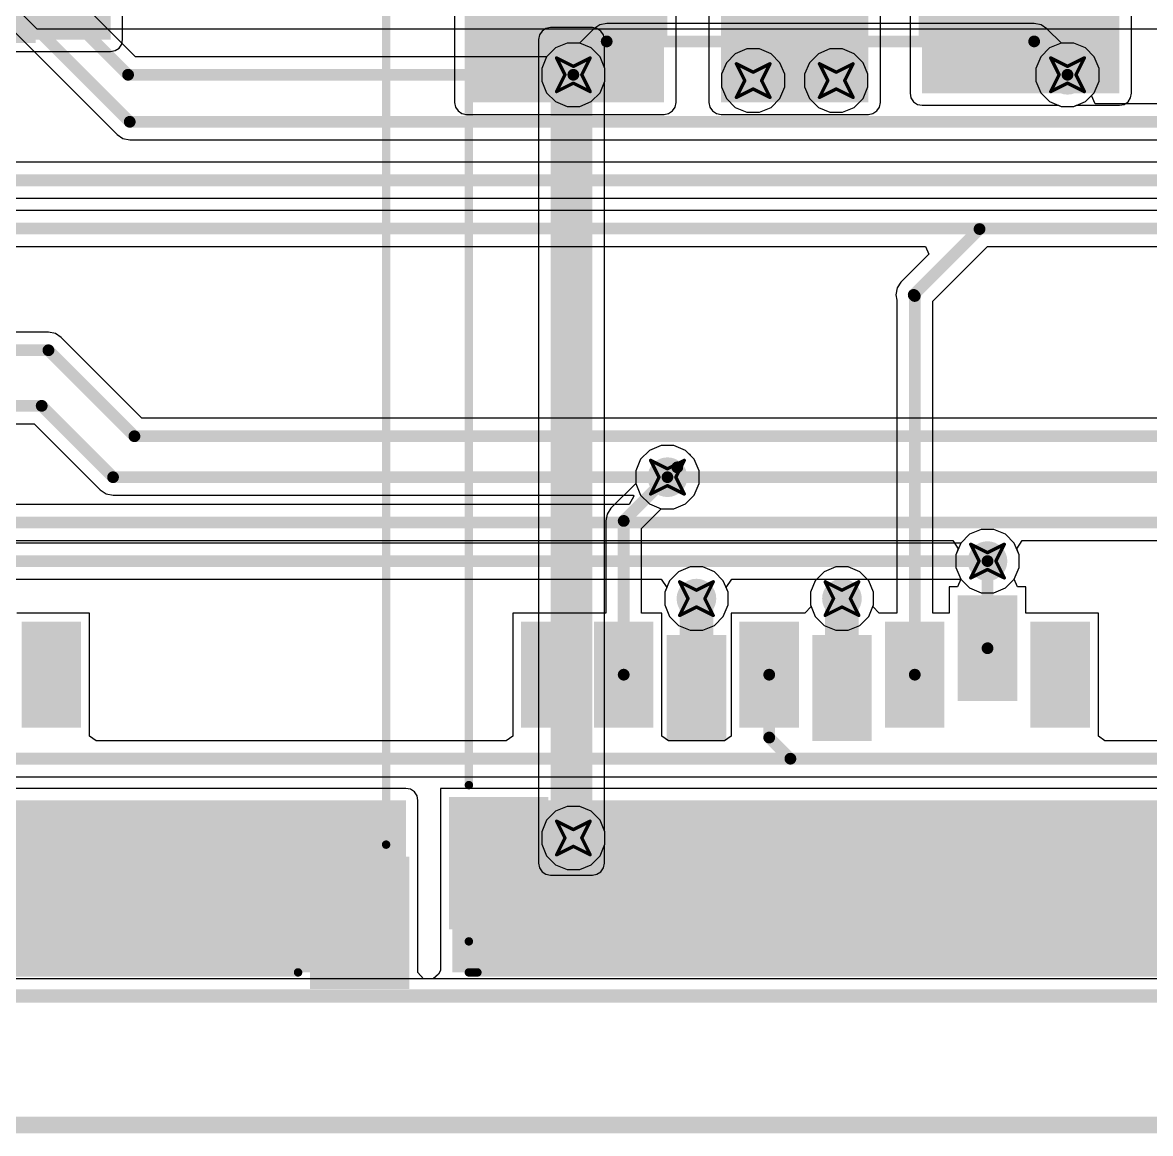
# Model space of a CAD drawing. Header units: inches. Extents: x -3 to 289, y -11 to 89.
# Drawn here: x 71.03 to 88.08, y -9.56 to 7.24 of the extents above; entities that cross this region are included whole.
import ezdxf

# ---------------------------------------------------------------- set-up
doc = ezdxf.new("R2010")
doc.units = ezdxf.units.IN
for name, color, linetype in [('Board Cutout', 216, 'Continuous'), ('Bottom Layer', 5, 'Continuous'), ('Dimension', 6, 'Continuous'), ('Drill Drawing', 1, 'Continuous'), ('Layer 1', 16, 'Continuous'), ('Layer 2', 76, 'Continuous'), ('Top Layer', 1, 'Continuous'), ('Top Overlay', 2, 'Continuous'), ('Top Paste', 8, 'Continuous'), ('Top Solder', 216, 'Continuous'), ('Via Holes', 16, 'Continuous')]:
    doc.layers.add(name, color=color, linetype=linetype)

# ---------------------------------------------------------------- blocks, each defined once
blk = doc.blocks.new('693071010811_82')
at = {"layer": 'Top Layer'}
for points in [[(-5.875, 7.725), (-4.075, 7.725), (-4.075, 6.325), (-5.875, 6.325)], [(-0.175, 7.725), (1.625, 7.725), (1.625, 6.325), (-0.175, 6.325)], [(0.415, -2.125), (1.215, -2.125), (1.215, -3.625), (0.415, -3.625)], [(-6.185, -2.525), (-5.385, -2.525), (-5.385, -4.025), (-6.185, -4.025)], [(-5.085, -2.525), (-4.285, -2.525), (-4.285, -4.025), (-5.085, -4.025)], [(-2.885, -2.525), (-2.085, -2.525), (-2.085, -4.025), (-2.885, -4.025)], [(-0.685, -2.525), (0.115, -2.525), (0.115, -4.025), (-0.685, -4.025)], [(1.515, -2.525), (2.315, -2.525), (2.315, -4.025), (1.515, -4.025)], [(-3.985, -2.725), (-3.185, -2.725), (-3.185, -4.225), (-3.985, -4.225)], [(-1.785, -2.725), (-0.985, -2.725), (-0.985, -4.225), (-1.785, -4.225)], [(-7.275, -5.175), (-5.875, -5.175), (-5.875, -7.075), (-7.275, -7.075)], [(5.875, -6.075), (7.275, -6.075), (7.275, -7.975), (5.875, -7.975)]]:
    blk.add_hatch(color=1, dxfattribs=at).paths.add_polyline_path(points)
at = {"layer": 'Top Paste'}
for points in [[(-5.875, 7.725), (-4.075, 7.725), (-4.075, 6.325), (-5.875, 6.325)], [(-0.175, 7.725), (1.625, 7.725), (1.625, 6.325), (-0.175, 6.325)], [(0.415, -2.125), (1.215, -2.125), (1.215, -3.625), (0.415, -3.625)], [(-6.185, -2.525), (-5.385, -2.525), (-5.385, -4.025), (-6.185, -4.025)], [(-5.085, -2.525), (-4.285, -2.525), (-4.285, -4.025), (-5.085, -4.025)], [(-2.885, -2.525), (-2.085, -2.525), (-2.085, -4.025), (-2.885, -4.025)], [(-0.685, -2.525), (0.115, -2.525), (0.115, -4.025), (-0.685, -4.025)], [(1.515, -2.525), (2.315, -2.525), (2.315, -4.025), (1.515, -4.025)], [(-3.985, -2.725), (-3.185, -2.725), (-3.185, -4.225), (-3.985, -4.225)], [(-1.785, -2.725), (-0.985, -2.725), (-0.985, -4.225), (-1.785, -4.225)], [(-7.275, -5.175), (-5.875, -5.175), (-5.875, -7.075), (-7.275, -7.075)], [(5.875, -6.075), (7.275, -6.075), (7.275, -7.975), (5.875, -7.975)]]:
    blk.add_hatch(color=8, dxfattribs=at).paths.add_polyline_path(points)
at = {"layer": 'Top Solder'}
for points in [[(-5.925, 7.775), (-4.025, 7.775), (-4.025, 6.275), (-5.925, 6.275)], [(-0.225, 7.775), (1.675, 7.775), (1.675, 6.275), (-0.225, 6.275)], [(0.365, -2.075), (1.265, -2.075), (1.265, -3.675), (0.365, -3.675)], [(-6.235, -2.475), (-5.335, -2.475), (-5.335, -4.075), (-6.235, -4.075)], [(-5.135, -2.475), (-4.235, -2.475), (-4.235, -4.075), (-5.135, -4.075)], [(-2.935, -2.475), (-2.035, -2.475), (-2.035, -4.075), (-2.935, -4.075)], [(-0.735, -2.475), (0.165, -2.475), (0.165, -4.075), (-0.735, -4.075)], [(1.465, -2.475), (2.365, -2.475), (2.365, -4.075), (1.465, -4.075)], [(-4.035, -2.675), (-3.135, -2.675), (-3.135, -4.275), (-4.035, -4.275)], [(-1.835, -2.675), (-0.935, -2.675), (-0.935, -4.275), (-1.835, -4.275)], [(-7.325, -5.125), (-5.825, -5.125), (-5.825, -7.125), (-7.325, -7.125)], [(5.825, -6.025), (7.325, -6.025), (7.325, -8.025), (5.825, -8.025)]]:
    blk.add_hatch(color=216, dxfattribs=at).paths.add_polyline_path(points)
at = {"layer": 'Top Overlay', "const_width": 0.127}
for points in [[(-7.025, 7.425), (-6.106, 7.425)], [(-7.025, 7.175), (-7.025, 7.425)], [(-3.844, 7.425), (-0.406, 7.425)], [(1.855, 7.426), (5.274, 7.426)], [(5.274, 7.426), (6.975, 7.426)], [(6.975, -5.844), (6.975, 7.426)], [(-7.025, -4.944), (-7.025, 7.175)], [(-7.025, -7.775), (-7.025, -7.306)], [(-7.025, -7.775), (-6.896, -7.775)], [(-6.896, -7.775), (5.644, -7.775)]]:
    blk.add_lwpolyline(points, dxfattribs=at)
at = {"layer": 'Top Overlay', "const_width": 0.0635}
for points in [[(-7.057, 7.425, 1), (-6.993, 7.425, 1)], [(-7.057, 7.425, 1), (-6.993, 7.425, 1)], [(-6.138, 7.425, 1), (-6.074, 7.425, 1)], [(-3.876, 7.425, 1), (-3.812, 7.425, 1)], [(-0.438, 7.425, 1), (-0.374, 7.425, 1)], [(1.824, 7.426, 1), (1.887, 7.426, 1)], [(5.242, 7.426, 1), (5.306, 7.426, 1)], [(5.242, 7.426, 1), (5.306, 7.426, 1)], [(6.943, 7.426, 1), (7.007, 7.426, 1)], [(6.943, 7.426, 1), (7.007, 7.426, 1)], [(-7.057, 7.175, 1), (-6.993, 7.175, 1)], [(-7.057, 7.175, 1), (-6.993, 7.175, 1)], [(-7.057, -4.944, 1), (-6.993, -4.944, 1)], [(6.943, -5.844, 1), (7.007, -5.844, 1)], [(-7.057, -7.306, 1), (-6.993, -7.306, 1)], [(-7.057, -7.775, 1), (-6.993, -7.775, 1)], [(-7.057, -7.775, 1), (-6.993, -7.775, 1)], [(-6.928, -7.775, 1), (-6.864, -7.775, 1)], [(-6.928, -7.775, 1), (-6.864, -7.775, 1)], [(5.612, -7.775, 1), (5.676, -7.775, 1)]]:
    blk.add_lwpolyline(points, format="xyb", close=True, dxfattribs=at)
blk = doc.blocks.new('693071010811_83')
at = {"layer": 'Top Layer'}
for points in [[(-5.875, 7.725), (-4.075, 7.725), (-4.075, 6.325), (-5.875, 6.325)], [(-0.175, 7.725), (1.625, 7.725), (1.625, 6.325), (-0.175, 6.325)], [(0.415, -2.125), (1.215, -2.125), (1.215, -3.625), (0.415, -3.625)], [(-6.185, -2.525), (-5.385, -2.525), (-5.385, -4.025), (-6.185, -4.025)], [(-5.085, -2.525), (-4.285, -2.525), (-4.285, -4.025), (-5.085, -4.025)], [(-2.885, -2.525), (-2.085, -2.525), (-2.085, -4.025), (-2.885, -4.025)], [(-0.685, -2.525), (0.115, -2.525), (0.115, -4.025), (-0.685, -4.025)], [(1.515, -2.525), (2.315, -2.525), (2.315, -4.025), (1.515, -4.025)], [(-3.985, -2.725), (-3.185, -2.725), (-3.185, -4.225), (-3.985, -4.225)], [(-1.785, -2.725), (-0.985, -2.725), (-0.985, -4.225), (-1.785, -4.225)], [(-7.275, -5.175), (-5.875, -5.175), (-5.875, -7.075), (-7.275, -7.075)], [(5.875, -6.075), (7.275, -6.075), (7.275, -7.975), (5.875, -7.975)]]:
    blk.add_hatch(color=1, dxfattribs=at).paths.add_polyline_path(points)
at = {"layer": 'Top Paste'}
for points in [[(-5.875, 7.725), (-4.075, 7.725), (-4.075, 6.325), (-5.875, 6.325)], [(-0.175, 7.725), (1.625, 7.725), (1.625, 6.325), (-0.175, 6.325)], [(0.415, -2.125), (1.215, -2.125), (1.215, -3.625), (0.415, -3.625)], [(-6.185, -2.525), (-5.385, -2.525), (-5.385, -4.025), (-6.185, -4.025)], [(-5.085, -2.525), (-4.285, -2.525), (-4.285, -4.025), (-5.085, -4.025)], [(-2.885, -2.525), (-2.085, -2.525), (-2.085, -4.025), (-2.885, -4.025)], [(-0.685, -2.525), (0.115, -2.525), (0.115, -4.025), (-0.685, -4.025)], [(1.515, -2.525), (2.315, -2.525), (2.315, -4.025), (1.515, -4.025)], [(-3.985, -2.725), (-3.185, -2.725), (-3.185, -4.225), (-3.985, -4.225)], [(-1.785, -2.725), (-0.985, -2.725), (-0.985, -4.225), (-1.785, -4.225)], [(-7.275, -5.175), (-5.875, -5.175), (-5.875, -7.075), (-7.275, -7.075)], [(5.875, -6.075), (7.275, -6.075), (7.275, -7.975), (5.875, -7.975)]]:
    blk.add_hatch(color=8, dxfattribs=at).paths.add_polyline_path(points)
at = {"layer": 'Top Solder'}
for points in [[(-5.925, 7.775), (-4.025, 7.775), (-4.025, 6.275), (-5.925, 6.275)], [(-0.225, 7.775), (1.675, 7.775), (1.675, 6.275), (-0.225, 6.275)], [(0.365, -2.075), (1.265, -2.075), (1.265, -3.675), (0.365, -3.675)], [(-6.235, -2.475), (-5.335, -2.475), (-5.335, -4.075), (-6.235, -4.075)], [(-5.135, -2.475), (-4.235, -2.475), (-4.235, -4.075), (-5.135, -4.075)], [(-2.935, -2.475), (-2.035, -2.475), (-2.035, -4.075), (-2.935, -4.075)], [(-0.735, -2.475), (0.165, -2.475), (0.165, -4.075), (-0.735, -4.075)], [(1.465, -2.475), (2.365, -2.475), (2.365, -4.075), (1.465, -4.075)], [(-4.035, -2.675), (-3.135, -2.675), (-3.135, -4.275), (-4.035, -4.275)], [(-1.835, -2.675), (-0.935, -2.675), (-0.935, -4.275), (-1.835, -4.275)], [(-7.325, -5.125), (-5.825, -5.125), (-5.825, -7.125), (-7.325, -7.125)], [(5.825, -6.025), (7.325, -6.025), (7.325, -8.025), (5.825, -8.025)]]:
    blk.add_hatch(color=216, dxfattribs=at).paths.add_polyline_path(points)
at = {"layer": 'Top Overlay', "const_width": 0.127}
for points in [[(-7.025, 7.175), (-7.025, 7.425)], [(-7.025, 7.425), (-6.106, 7.425)], [(-3.844, 7.425), (-0.406, 7.425)], [(1.855, 7.426), (5.274, 7.426)], [(5.274, 7.426), (6.975, 7.426)], [(6.975, -5.844), (6.975, 7.426)], [(-7.025, -4.944), (-7.025, 7.175)], [(-7.025, -7.775), (-7.025, -7.306)], [(-7.025, -7.775), (-6.896, -7.775)], [(-6.896, -7.775), (5.644, -7.775)]]:
    blk.add_lwpolyline(points, dxfattribs=at)
at = {"layer": 'Top Overlay', "const_width": 0.0635}
for points in [[(-7.057, 7.425, 1), (-6.993, 7.425, 1)], [(-7.057, 7.425, 1), (-6.993, 7.425, 1)], [(-6.138, 7.425, 1), (-6.074, 7.425, 1)], [(-3.876, 7.425, 1), (-3.812, 7.425, 1)], [(-0.438, 7.425, 1), (-0.374, 7.425, 1)], [(1.824, 7.426, 1), (1.887, 7.426, 1)], [(5.242, 7.426, 1), (5.306, 7.426, 1)], [(5.242, 7.426, 1), (5.306, 7.426, 1)], [(6.943, 7.426, 1), (7.007, 7.426, 1)], [(6.943, 7.426, 1), (7.007, 7.426, 1)], [(-7.057, 7.175, 1), (-6.993, 7.175, 1)], [(-7.057, 7.175, 1), (-6.993, 7.175, 1)], [(-7.057, -4.944, 1), (-6.993, -4.944, 1)], [(6.943, -5.844, 1), (7.007, -5.844, 1)], [(-7.057, -7.306, 1), (-6.993, -7.306, 1)], [(-7.057, -7.775, 1), (-6.993, -7.775, 1)], [(-7.057, -7.775, 1), (-6.993, -7.775, 1)], [(-6.928, -7.775, 1), (-6.864, -7.775, 1)], [(-6.928, -7.775, 1), (-6.864, -7.775, 1)], [(5.612, -7.775, 1), (5.676, -7.775, 1)]]:
    blk.add_lwpolyline(points, format="xyb", close=True, dxfattribs=at)

msp = doc.modelspace()

# ---------------------------------------------------------------- hatches: boundary and pattern name
at = {"layer": 'Bottom Layer'}
h = msp.add_hatch(color=5, dxfattribs=at)
edge = h.paths.add_edge_path()
edge.add_arc((79.361, 6.446), 0.3, 0, 360)
h = msp.add_hatch(color=5, dxfattribs=at)
edge = h.paths.add_edge_path()
edge.add_arc((82.079, 6.358), 0.3, 0, 360)
h = msp.add_hatch(color=5, dxfattribs=at)
edge = h.paths.add_edge_path()
edge.add_arc((83.335, 6.358), 0.3, 0, 360)
h = msp.add_hatch(color=5, dxfattribs=at)
edge = h.paths.add_edge_path()
edge.add_arc((86.831, 6.446), 0.3, 0, 360)
h = msp.add_hatch(color=5, dxfattribs=at)
edge = h.paths.add_edge_path()
edge.add_arc((80.783, 0.363), 0.3, 0, 360)
h = msp.add_hatch(color=5, dxfattribs=at)
edge = h.paths.add_edge_path()
edge.add_arc((85.621, -0.905), 0.3, 0, 360)
h = msp.add_hatch(color=5, dxfattribs=at)
edge = h.paths.add_edge_path()
edge.add_arc((81.221, -1.472), 0.3, 0, 360)
h = msp.add_hatch(color=5, dxfattribs=at)
edge = h.paths.add_edge_path()
edge.add_arc((83.421, -1.472), 0.3, 0, 360)
h = msp.add_hatch(color=5, dxfattribs=at)
edge = h.paths.add_edge_path()
edge.add_arc((79.361, -5.09), 0.3, 0, 360)
at = {"layer": 'Layer 1'}
h = msp.add_hatch(color=16, dxfattribs=at)
edge = h.paths.add_edge_path()
edge.add_arc((79.361, 6.446), 0.3, 0, 360)
h = msp.add_hatch(color=16, dxfattribs=at)
edge = h.paths.add_edge_path()
edge.add_arc((82.079, 6.358), 0.3, 0, 360)
h = msp.add_hatch(color=16, dxfattribs=at)
edge = h.paths.add_edge_path()
edge.add_arc((83.335, 6.358), 0.3, 0, 360)
h = msp.add_hatch(color=16, dxfattribs=at)
edge = h.paths.add_edge_path()
edge.add_arc((86.831, 6.446), 0.3, 0, 360)
h = msp.add_hatch(color=16, dxfattribs=at)
edge = h.paths.add_edge_path()
edge.add_arc((80.783, 0.363), 0.3, 0, 360)
h = msp.add_hatch(color=16, dxfattribs=at)
edge = h.paths.add_edge_path()
edge.add_arc((85.621, -0.905), 0.3, 0, 360)
h = msp.add_hatch(color=16, dxfattribs=at)
edge = h.paths.add_edge_path()
edge.add_arc((81.221, -1.472), 0.3, 0, 360)
h = msp.add_hatch(color=16, dxfattribs=at)
edge = h.paths.add_edge_path()
edge.add_arc((83.421, -1.472), 0.3, 0, 360)
h = msp.add_hatch(color=16, dxfattribs=at)
edge = h.paths.add_edge_path()
edge.add_arc((79.361, -5.09), 0.3, 0, 360)
at = {"layer": 'Layer 2'}
msp.add_hatch(color=76, dxfattribs=at).paths.add_polyline_path([(79.016, -5.472), (79.648, -5.472), (79.648, 6.978), (79.016, 6.978)])
h = msp.add_hatch(color=76, dxfattribs=at)
edge = h.paths.add_edge_path()
edge.add_arc((79.361, 6.446), 0.3, 0, 360)
h = msp.add_hatch(color=76, dxfattribs=at)
edge = h.paths.add_edge_path()
edge.add_arc((82.079, 6.358), 0.3, 0, 360)
h = msp.add_hatch(color=76, dxfattribs=at)
edge = h.paths.add_edge_path()
edge.add_arc((83.335, 6.358), 0.3, 0, 360)
h = msp.add_hatch(color=76, dxfattribs=at)
edge = h.paths.add_edge_path()
edge.add_arc((86.831, 6.446), 0.3, 0, 360)
h = msp.add_hatch(color=76, dxfattribs=at)
edge = h.paths.add_edge_path()
edge.add_arc((80.783, 0.363), 0.3, 0, 360)
h = msp.add_hatch(color=76, dxfattribs=at)
edge = h.paths.add_edge_path()
edge.add_arc((85.621, -0.905), 0.3, 0, 360)
h = msp.add_hatch(color=76, dxfattribs=at)
edge = h.paths.add_edge_path()
edge.add_arc((81.221, -1.472), 0.3, 0, 360)
h = msp.add_hatch(color=76, dxfattribs=at)
edge = h.paths.add_edge_path()
edge.add_arc((83.421, -1.472), 0.3, 0, 360)
h = msp.add_hatch(color=76, dxfattribs=at)
edge = h.paths.add_edge_path()
edge.add_arc((79.361, -5.09), 0.3, 0, 360)
at = {"layer": 'Top Layer'}
for points in [[(81.593, 6.028), (83.821, 6.028), (83.821, 9.24), (81.593, 9.24)], [(84.631, 6.978), (86.431, 6.978), (86.431, 9.202), (84.631, 9.202)], [(72.365, 8.378), (69.38, 8.378), (69.38, 6.978), (72.365, 6.978)], [(77.746, 6.028), (80.731, 6.028), (80.731, 8.378), (77.746, 8.378)], [(87.616, 8.378), (84.631, 8.378), (84.631, 6.166), (87.616, 6.166)], [(62.28, -7.122), (76.83, -7.122), (76.83, -4.522), (62.28, -4.522)], [(77.531, -7.122), (92.081, -7.122), (92.081, -4.522), (77.531, -4.522)]]:
    msp.add_hatch(color=1, dxfattribs=at).paths.add_polyline_path(points)
h = msp.add_hatch(color=1, dxfattribs=at)
edge = h.paths.add_edge_path()
edge.add_arc((79.361, 6.446), 0.3, 0, 360)
h = msp.add_hatch(color=1, dxfattribs=at)
edge = h.paths.add_edge_path()
edge.add_arc((82.079, 6.358), 0.3, 0, 360)
h = msp.add_hatch(color=1, dxfattribs=at)
edge = h.paths.add_edge_path()
edge.add_arc((83.335, 6.358), 0.3, 0, 360)
h = msp.add_hatch(color=1, dxfattribs=at)
edge = h.paths.add_edge_path()
edge.add_arc((86.831, 6.446), 0.3, 0, 360)
h = msp.add_hatch(color=1, dxfattribs=at)
edge = h.paths.add_edge_path()
edge.add_arc((80.783, 0.363), 0.3, 0, 360)
h = msp.add_hatch(color=1, dxfattribs=at)
edge = h.paths.add_edge_path()
edge.add_arc((85.621, -0.905), 0.3, 0, 360)
h = msp.add_hatch(color=1, dxfattribs=at)
edge = h.paths.add_edge_path()
edge.add_arc((81.221, -1.472), 0.3, 0, 360)
h = msp.add_hatch(color=1, dxfattribs=at)
edge = h.paths.add_edge_path()
edge.add_arc((83.421, -1.472), 0.3, 0, 360)
h = msp.add_hatch(color=1, dxfattribs=at)
edge = h.paths.add_edge_path()
edge.add_arc((79.361, -5.09), 0.3, 0, 360)
at = {"layer": 'Via Holes'}
h = msp.add_hatch(color=7, dxfattribs=at)
edge = h.paths.add_edge_path()
edge.add_arc((79.361, 6.446), 0.15, 0, 360)
h = msp.add_hatch(color=7, dxfattribs=at)
edge = h.paths.add_edge_path()
edge.add_arc((82.079, 6.358), 0.15, 0, 360)
h = msp.add_hatch(color=7, dxfattribs=at)
edge = h.paths.add_edge_path()
edge.add_arc((83.335, 6.358), 0.15, 0, 360)
h = msp.add_hatch(color=7, dxfattribs=at)
edge = h.paths.add_edge_path()
edge.add_arc((86.831, 6.446), 0.15, 0, 360)
h = msp.add_hatch(color=7, dxfattribs=at)
edge = h.paths.add_edge_path()
edge.add_arc((80.783, 0.363), 0.15, 0, 360)
h = msp.add_hatch(color=7, dxfattribs=at)
edge = h.paths.add_edge_path()
edge.add_arc((85.621, -0.905), 0.15, 0, 360)
h = msp.add_hatch(color=7, dxfattribs=at)
edge = h.paths.add_edge_path()
edge.add_arc((81.221, -1.472), 0.15, 0, 360)
h = msp.add_hatch(color=7, dxfattribs=at)
edge = h.paths.add_edge_path()
edge.add_arc((83.421, -1.472), 0.15, 0, 360)
h = msp.add_hatch(color=7, dxfattribs=at)
edge = h.paths.add_edge_path()
edge.add_arc((79.361, -5.09), 0.15, 0, 360)

# ---------------------------------------------------------------- linework, layer by layer
at = {"layer": 'Board Cutout', "const_width": 0.2}
msp.add_lwpolyline([(62.09, -7.48), (122.978, -7.48)], dxfattribs=at)
at = {"layer": 'Bottom Layer'}
for p, q in [((68.36, 10.029), (71.25, 7.14)), ((71.25, 7.14), (96.719, 7.14)), ((79.09, 6.851), (78.956, 6.717)), ((79.266, 6.924), (79.09, 6.851)), ((79.456, 6.924), (79.266, 6.924)), ((79.631, 6.851), (79.456, 6.924)), ((79.766, 6.717), (79.631, 6.851)), ((86.56, 6.851), (86.426, 6.717)), ((86.736, 6.924), (86.56, 6.851)), ((86.926, 6.924), (86.736, 6.924)), ((87.102, 6.851), (86.926, 6.924)), ((87.236, 6.717), (87.102, 6.851)), ((78.956, 6.717), (78.883, 6.541)), ((79.838, 6.541), (79.766, 6.717)), ((86.426, 6.717), (86.353, 6.541)), ((87.309, 6.541), (87.236, 6.717)), ((78.883, 6.541), (78.883, 6.351)), ((79.838, 6.351), (79.838, 6.541)), ((86.353, 6.541), (86.353, 6.351)), ((87.309, 6.351), (87.309, 6.541)), ((78.883, 6.351), (78.956, 6.175)), ((79.766, 6.175), (79.838, 6.351)), ((86.353, 6.351), (86.426, 6.175)), ((87.236, 6.175), (87.309, 6.351)), ((78.956, 6.175), (79.09, 6.041)), ((79.631, 6.041), (79.766, 6.175)), ((86.426, 6.175), (86.56, 6.041)), ((87.102, 6.041), (87.236, 6.175)), ((79.09, 6.041), (79.266, 5.968)), ((79.266, 5.968), (79.456, 5.968)), ((79.456, 5.968), (79.631, 6.041)), ((86.56, 6.041), (86.736, 5.968)), ((86.736, 5.968), (86.926, 5.968)), ((86.926, 5.968), (87.102, 6.041)), ((80.512, 0.768), (80.378, 0.634)), ((80.688, 0.841), (80.512, 0.768)), ((80.878, 0.841), (80.688, 0.841)), ((81.054, 0.768), (80.878, 0.841)), ((81.188, 0.634), (81.054, 0.768)), ((80.378, 0.634), (80.305, 0.458)), ((81.261, 0.458), (81.188, 0.634)), ((80.305, 0.458), (80.305, 0.268)), ((81.261, 0.268), (81.261, 0.458)), ((80.305, 0.268), (80.378, 0.093)), ((81.188, 0.093), (81.261, 0.268)), ((80.378, 0.093), (80.512, -0.042)), ((81.054, -0.042), (81.188, 0.093)), ((80.512, -0.042), (80.688, -0.114)), ((80.688, -0.114), (80.878, -0.114)), ((80.878, -0.114), (81.054, -0.042)), ((85.351, -0.5), (85.218, -0.633)), ((85.526, -0.427), (85.351, -0.5)), ((85.716, -0.427), (85.526, -0.427)), ((85.892, -0.5), (85.716, -0.427)), ((86.026, -0.635), (85.892, -0.5)), ((85.218, -0.633), (69.096, -0.633)), ((86.099, -0.81), (86.026, -0.635)), ((86.099, -1), (86.099, -0.81)), ((86.026, -1.176), (86.099, -1)), ((66.503, -1.177), (80.689, -1.177)), ((80.689, -1.177), (80.774, -1.304)), ((81.669, -1.304), (81.754, -1.177)), ((81.754, -1.177), (85.218, -1.177)), ((85.218, -1.177), (85.351, -1.31)), ((85.892, -1.31), (86.026, -1.176)), ((80.774, -1.304), (80.744, -1.377)), ((81.699, -1.377), (81.669, -1.304)), ((85.351, -1.31), (85.526, -1.383)), ((85.716, -1.383), (85.892, -1.31)), ((80.744, -1.377), (80.744, -1.567)), ((81.699, -1.567), (81.699, -1.377)), ((85.526, -1.383), (85.716, -1.383)), ((80.744, -1.567), (80.816, -1.743)), ((81.626, -1.743), (81.699, -1.567)), ((80.816, -1.743), (80.951, -1.877)), ((81.492, -1.877), (81.626, -1.743)), ((80.951, -1.877), (81.126, -1.95)), ((81.126, -1.95), (81.316, -1.95)), ((81.316, -1.95), (81.492, -1.877)), ((79.09, -4.685), (78.956, -4.819)), ((79.266, -4.612), (79.09, -4.685)), ((79.456, -4.612), (79.266, -4.612)), ((79.631, -4.685), (79.456, -4.612)), ((79.766, -4.819), (79.631, -4.685)), ((78.956, -4.819), (78.883, -4.995)), ((79.838, -4.995), (79.766, -4.819)), ((78.883, -4.995), (78.883, -5.185)), ((79.838, -5.185), (79.838, -4.995)), ((78.883, -5.185), (78.956, -5.361)), ((79.766, -5.361), (79.838, -5.185)), ((78.956, -5.361), (79.09, -5.495)), ((79.631, -5.495), (79.766, -5.361)), ((79.09, -5.495), (79.266, -5.568)), ((79.266, -5.568), (79.456, -5.568)), ((79.456, -5.568), (79.631, -5.495)), ((106.931, -7.221), (62.09, -7.221))]:
    msp.add_line(p, q, dxfattribs=at)
at = {"layer": 'Bottom Layer', "const_width": 0.178}
msp.add_lwpolyline([(65.923, -0.905), (85.621, -0.905)], dxfattribs=at)
at = {"layer": 'Bottom Layer', "const_width": 0.0889}
msp.add_lwpolyline([(85.577, -0.905, 1), (85.666, -0.905, 1)], format="xyb", close=True, dxfattribs=at)
at = {"layer": 'Dimension', "const_width": 0.254}
msp.add_lwpolyline([(67.831, -9.429), (124.998, -9.429)], dxfattribs=at)
at = {"layer": 'Drill Drawing', "const_width": 0.0508}
for points in [[(79.107, 6.7), (79.361, 6.573)], [(79.107, 6.7), (79.234, 6.446)], [(79.361, 6.573), (79.615, 6.7)], [(79.488, 6.446), (79.615, 6.7)], [(86.577, 6.7), (86.831, 6.573)], [(86.577, 6.7), (86.704, 6.446)], [(86.831, 6.573), (87.085, 6.7)], [(86.958, 6.446), (87.085, 6.7)], [(81.825, 6.612), (82.079, 6.485)], [(81.825, 6.612), (81.952, 6.358)], [(82.079, 6.485), (82.333, 6.612)], [(82.206, 6.358), (82.333, 6.612)], [(83.081, 6.612), (83.335, 6.485)], [(83.081, 6.612), (83.208, 6.358)], [(83.335, 6.485), (83.589, 6.612)], [(83.462, 6.358), (83.589, 6.612)], [(79.107, 6.192), (79.234, 6.446)], [(79.107, 6.192), (79.361, 6.319)], [(79.361, 6.319), (79.615, 6.192)], [(79.488, 6.446), (79.615, 6.192)], [(81.825, 6.104), (81.952, 6.358)], [(82.206, 6.358), (82.333, 6.104)], [(83.081, 6.104), (83.208, 6.358)], [(83.462, 6.358), (83.589, 6.104)], [(86.577, 6.192), (86.704, 6.446)], [(86.577, 6.192), (86.831, 6.319)], [(86.831, 6.319), (87.085, 6.192)], [(86.958, 6.446), (87.085, 6.192)], [(81.825, 6.104), (82.079, 6.231)], [(82.079, 6.231), (82.333, 6.104)], [(83.081, 6.104), (83.335, 6.231)], [(83.335, 6.231), (83.589, 6.104)], [(80.529, 0.617), (80.783, 0.49)], [(80.529, 0.617), (80.656, 0.363)], [(80.783, 0.49), (81.037, 0.617)], [(80.91, 0.363), (81.037, 0.617)], [(80.529, 0.109), (80.656, 0.363)], [(80.91, 0.363), (81.037, 0.109)], [(80.529, 0.109), (80.783, 0.236)], [(80.783, 0.236), (81.037, 0.109)], [(85.367, -0.651), (85.621, -0.778)], [(85.367, -0.651), (85.494, -0.905)], [(85.621, -0.778), (85.875, -0.651)], [(85.748, -0.905), (85.875, -0.651)], [(85.367, -1.159), (85.494, -0.905)], [(85.367, -1.159), (85.621, -1.032)], [(85.621, -1.032), (85.875, -1.159)], [(85.748, -0.905), (85.875, -1.159)], [(80.967, -1.218), (81.221, -1.345)], [(80.967, -1.218), (81.094, -1.472)], [(81.221, -1.345), (81.475, -1.218)], [(81.348, -1.472), (81.475, -1.218)], [(83.167, -1.218), (83.421, -1.345)], [(83.167, -1.218), (83.294, -1.472)], [(83.421, -1.345), (83.675, -1.218)], [(83.548, -1.472), (83.675, -1.218)], [(80.967, -1.726), (81.094, -1.472)], [(81.348, -1.472), (81.475, -1.726)], [(83.167, -1.726), (83.294, -1.472)], [(83.548, -1.472), (83.675, -1.726)], [(80.967, -1.726), (81.221, -1.599)], [(81.221, -1.599), (81.475, -1.726)], [(83.167, -1.726), (83.421, -1.599)], [(83.421, -1.599), (83.675, -1.726)], [(79.107, -4.836), (79.361, -4.963)], [(79.107, -4.836), (79.234, -5.09)], [(79.361, -4.963), (79.615, -4.836)], [(79.488, -5.09), (79.615, -4.836)], [(79.107, -5.344), (79.234, -5.09)], [(79.488, -5.09), (79.615, -5.344)], [(79.107, -5.344), (79.361, -5.217)], [(79.361, -5.217), (79.615, -5.344)]]:
    msp.add_lwpolyline(points, dxfattribs=at)
at = {"layer": 'Drill Drawing', "const_width": 0.0254}
for points in [[(79.094, 6.7, 1), (79.119, 6.7, 1)], [(79.094, 6.7, 1), (79.119, 6.7, 1)], [(79.602, 6.7, 1), (79.627, 6.7, 1)], [(79.602, 6.7, 1), (79.627, 6.7, 1)], [(86.564, 6.7, 1), (86.59, 6.7, 1)], [(86.564, 6.7, 1), (86.59, 6.7, 1)], [(87.072, 6.7, 1), (87.098, 6.7, 1)], [(87.072, 6.7, 1), (87.098, 6.7, 1)], [(79.348, 6.573, 1), (79.373, 6.573, 1)], [(79.348, 6.573, 1), (79.373, 6.573, 1)], [(81.812, 6.612, 1), (81.837, 6.612, 1)], [(81.812, 6.612, 1), (81.837, 6.612, 1)], [(82.066, 6.485, 1), (82.091, 6.485, 1)], [(82.066, 6.485, 1), (82.091, 6.485, 1)], [(82.32, 6.612, 1), (82.345, 6.612, 1)], [(82.32, 6.612, 1), (82.345, 6.612, 1)], [(83.068, 6.612, 1), (83.093, 6.612, 1)], [(83.068, 6.612, 1), (83.093, 6.612, 1)], [(83.322, 6.485, 1), (83.347, 6.485, 1)], [(83.322, 6.485, 1), (83.347, 6.485, 1)], [(83.576, 6.612, 1), (83.601, 6.612, 1)], [(83.576, 6.612, 1), (83.601, 6.612, 1)], [(86.818, 6.573, 1), (86.844, 6.573, 1)], [(86.818, 6.573, 1), (86.844, 6.573, 1)], [(79.221, 6.446, 1), (79.246, 6.446, 1)], [(79.221, 6.446, 1), (79.246, 6.446, 1)], [(79.348, 6.319, 1), (79.373, 6.319, 1)], [(79.348, 6.319, 1), (79.373, 6.319, 1)], [(79.475, 6.446, 1), (79.5, 6.446, 1)], [(79.475, 6.446, 1), (79.5, 6.446, 1)], [(81.939, 6.358, 1), (81.964, 6.358, 1)], [(81.939, 6.358, 1), (81.964, 6.358, 1)], [(82.193, 6.358, 1), (82.218, 6.358, 1)], [(82.193, 6.358, 1), (82.218, 6.358, 1)], [(83.195, 6.358, 1), (83.22, 6.358, 1)], [(83.195, 6.358, 1), (83.22, 6.358, 1)], [(83.449, 6.358, 1), (83.474, 6.358, 1)], [(83.449, 6.358, 1), (83.474, 6.358, 1)], [(86.691, 6.446, 1), (86.717, 6.446, 1)], [(86.691, 6.446, 1), (86.717, 6.446, 1)], [(86.818, 6.319, 1), (86.844, 6.319, 1)], [(86.818, 6.319, 1), (86.844, 6.319, 1)], [(86.945, 6.446, 1), (86.971, 6.446, 1)], [(86.945, 6.446, 1), (86.971, 6.446, 1)], [(79.094, 6.192, 1), (79.119, 6.192, 1)], [(79.094, 6.192, 1), (79.119, 6.192, 1)], [(79.602, 6.192, 1), (79.627, 6.192, 1)], [(79.602, 6.192, 1), (79.627, 6.192, 1)], [(82.066, 6.231, 1), (82.091, 6.231, 1)], [(82.066, 6.231, 1), (82.091, 6.231, 1)], [(83.322, 6.231, 1), (83.347, 6.231, 1)], [(83.322, 6.231, 1), (83.347, 6.231, 1)], [(86.564, 6.192, 1), (86.59, 6.192, 1)], [(86.564, 6.192, 1), (86.59, 6.192, 1)], [(87.072, 6.192, 1), (87.098, 6.192, 1)], [(87.072, 6.192, 1), (87.098, 6.192, 1)], [(81.812, 6.104, 1), (81.837, 6.104, 1)], [(81.812, 6.104, 1), (81.837, 6.104, 1)], [(82.32, 6.104, 1), (82.345, 6.104, 1)], [(82.32, 6.104, 1), (82.345, 6.104, 1)], [(83.068, 6.104, 1), (83.093, 6.104, 1)], [(83.068, 6.104, 1), (83.093, 6.104, 1)], [(83.576, 6.104, 1), (83.601, 6.104, 1)], [(83.576, 6.104, 1), (83.601, 6.104, 1)], [(80.516, 0.617, 1), (80.542, 0.617, 1)], [(80.516, 0.617, 1), (80.542, 0.617, 1)], [(80.77, 0.49, 1), (80.796, 0.49, 1)], [(80.77, 0.49, 1), (80.796, 0.49, 1)], [(81.024, 0.617, 1), (81.05, 0.617, 1)], [(81.024, 0.617, 1), (81.05, 0.617, 1)], [(80.643, 0.363, 1), (80.669, 0.363, 1)], [(80.643, 0.363, 1), (80.669, 0.363, 1)], [(80.897, 0.363, 1), (80.923, 0.363, 1)], [(80.897, 0.363, 1), (80.923, 0.363, 1)], [(80.77, 0.236, 1), (80.796, 0.236, 1)], [(80.77, 0.236, 1), (80.796, 0.236, 1)], [(80.516, 0.109, 1), (80.542, 0.109, 1)], [(80.516, 0.109, 1), (80.542, 0.109, 1)], [(81.024, 0.109, 1), (81.05, 0.109, 1)], [(81.024, 0.109, 1), (81.05, 0.109, 1)], [(85.355, -0.651, 1), (85.38, -0.651, 1)], [(85.355, -0.651, 1), (85.38, -0.651, 1)], [(85.863, -0.651, 1), (85.888, -0.651, 1)], [(85.863, -0.651, 1), (85.888, -0.651, 1)], [(85.609, -0.778, 1), (85.634, -0.778, 1)], [(85.609, -0.778, 1), (85.634, -0.778, 1)], [(85.482, -0.905, 1), (85.507, -0.905, 1)], [(85.482, -0.905, 1), (85.507, -0.905, 1)], [(85.609, -1.032, 1), (85.634, -1.032, 1)], [(85.609, -1.032, 1), (85.634, -1.032, 1)], [(85.736, -0.905, 1), (85.761, -0.905, 1)], [(85.736, -0.905, 1), (85.761, -0.905, 1)], [(80.955, -1.218, 1), (80.98, -1.218, 1)], [(80.955, -1.218, 1), (80.98, -1.218, 1)], [(81.463, -1.218, 1), (81.488, -1.218, 1)], [(81.463, -1.218, 1), (81.488, -1.218, 1)], [(83.155, -1.218, 1), (83.18, -1.218, 1)], [(83.155, -1.218, 1), (83.18, -1.218, 1)], [(83.663, -1.218, 1), (83.688, -1.218, 1)], [(83.663, -1.218, 1), (83.688, -1.218, 1)], [(85.355, -1.159, 1), (85.38, -1.159, 1)], [(85.355, -1.159, 1), (85.38, -1.159, 1)], [(85.863, -1.159, 1), (85.888, -1.159, 1)], [(85.863, -1.159, 1), (85.888, -1.159, 1)], [(81.209, -1.345, 1), (81.234, -1.345, 1)], [(81.209, -1.345, 1), (81.234, -1.345, 1)], [(83.409, -1.345, 1), (83.434, -1.345, 1)], [(83.409, -1.345, 1), (83.434, -1.345, 1)], [(81.082, -1.472, 1), (81.107, -1.472, 1)], [(81.082, -1.472, 1), (81.107, -1.472, 1)], [(81.336, -1.472, 1), (81.361, -1.472, 1)], [(81.336, -1.472, 1), (81.361, -1.472, 1)], [(83.282, -1.472, 1), (83.307, -1.472, 1)], [(83.282, -1.472, 1), (83.307, -1.472, 1)], [(83.536, -1.472, 1), (83.561, -1.472, 1)], [(83.536, -1.472, 1), (83.561, -1.472, 1)], [(80.955, -1.726, 1), (80.98, -1.726, 1)], [(80.955, -1.726, 1), (80.98, -1.726, 1)], [(81.209, -1.599, 1), (81.234, -1.599, 1)], [(81.209, -1.599, 1), (81.234, -1.599, 1)], [(81.463, -1.726, 1), (81.488, -1.726, 1)], [(81.463, -1.726, 1), (81.488, -1.726, 1)], [(83.155, -1.726, 1), (83.18, -1.726, 1)], [(83.155, -1.726, 1), (83.18, -1.726, 1)], [(83.409, -1.599, 1), (83.434, -1.599, 1)], [(83.409, -1.599, 1), (83.434, -1.599, 1)], [(83.663, -1.726, 1), (83.688, -1.726, 1)], [(83.663, -1.726, 1), (83.688, -1.726, 1)], [(79.094, -4.836, 1), (79.119, -4.836, 1)], [(79.094, -4.836, 1), (79.119, -4.836, 1)], [(79.348, -4.963, 1), (79.373, -4.963, 1)], [(79.348, -4.963, 1), (79.373, -4.963, 1)], [(79.602, -4.836, 1), (79.627, -4.836, 1)], [(79.602, -4.836, 1), (79.627, -4.836, 1)], [(79.221, -5.09, 1), (79.246, -5.09, 1)], [(79.221, -5.09, 1), (79.246, -5.09, 1)], [(79.475, -5.09, 1), (79.5, -5.09, 1)], [(79.475, -5.09, 1), (79.5, -5.09, 1)], [(79.348, -5.217, 1), (79.373, -5.217, 1)], [(79.348, -5.217, 1), (79.373, -5.217, 1)], [(79.094, -5.344, 1), (79.119, -5.344, 1)], [(79.094, -5.344, 1), (79.119, -5.344, 1)], [(79.602, -5.344, 1), (79.627, -5.344, 1)], [(79.602, -5.344, 1), (79.627, -5.344, 1)]]:
    msp.add_lwpolyline(points, format="xyb", close=True, dxfattribs=at)
at = {"layer": 'Layer 1'}
for p, q in [((69.186, 8.819), (72.463, 5.542)), ((72.742, 6.718), (71.471, 7.989)), ((79.761, 7.201), (79.672, 7.142)), ((79.865, 7.222), (79.761, 7.201)), ((86.327, 7.222), (79.865, 7.222)), ((79.865, 7.222), (79.865, 7.222)), ((86.431, 7.201), (86.327, 7.222)), ((86.519, 7.142), (86.431, 7.201)), ((79.672, 7.142), (79.454, 6.924)), ((86.738, 6.924), (86.519, 7.142)), ((79.09, 6.851), (78.957, 6.718)), ((79.266, 6.924), (79.09, 6.851)), ((79.454, 6.924), (79.266, 6.924)), ((86.926, 6.924), (86.738, 6.924)), ((87.102, 6.851), (86.926, 6.924)), ((87.236, 6.717), (87.102, 6.851)), ((78.957, 6.718), (72.742, 6.718)), ((87.309, 6.541), (87.236, 6.717)), ((87.309, 6.351), (87.309, 6.541)), ((87.236, 6.175), (87.309, 6.351)), ((87.194, 6.134), (87.236, 6.175)), ((87.247, 6.007), (87.194, 6.134)), ((88.697, 6.007), (87.247, 6.007)), ((72.463, 5.542), (72.551, 5.483)), ((72.551, 5.483), (72.655, 5.463)), ((72.655, 5.463), (93.072, 5.463)), ((105.872, 5.123), (65.748, 5.123)), ((65.636, 4.579), (101.096, 4.579)), ((71.426, 2.554), (66.385, 2.554)), ((71.53, 2.533), (71.426, 2.554)), ((71.618, 2.474), (71.53, 2.533)), ((72.838, 1.254), (71.618, 2.474)), ((99.525, 1.254), (72.838, 1.254)), ((70.713, 1.17), (71.211, 1.17)), ((71.211, 1.17), (72.21, 0.171)), ((72.21, 0.171), (72.298, 0.112)), ((72.298, 0.112), (72.402, 0.091)), ((72.402, 0.091), (80.263, 0.091)), ((80.273, 0.076), (80.205, -0.051)), ((80.263, 0.091), (80.273, 0.076)), ((80.205, -0.051), (68.974, -0.051)), ((68.974, -0.594), (85.095, -0.594)), ((85.095, -0.594), (85.18, -0.721)), ((86.062, -0.721), (86.147, -0.594)), ((86.147, -0.594), (115.62, -0.594)), ((85.18, -0.721), (85.144, -0.81)), ((85.144, -0.81), (85.144, -1)), ((86.099, -0.81), (86.062, -0.721)), ((86.099, -1), (86.099, -0.81)), ((83.326, -0.994), (83.151, -1.067)), ((83.516, -0.994), (83.326, -0.994)), ((83.692, -1.067), (83.516, -0.994)), ((85.144, -1), (85.216, -1.176)), ((86.026, -1.176), (86.099, -1)), ((83.151, -1.067), (83.016, -1.201)), ((83.826, -1.201), (83.692, -1.067)), ((85.216, -1.176), (85.351, -1.31)), ((85.892, -1.31), (86.026, -1.176)), ((83.016, -1.201), (82.944, -1.377)), ((83.899, -1.377), (83.826, -1.201)), ((85.351, -1.31), (85.526, -1.383)), ((85.716, -1.383), (85.892, -1.31)), ((82.944, -1.377), (82.944, -1.567)), ((83.899, -1.567), (83.899, -1.377)), ((85.526, -1.383), (85.716, -1.383)), ((82.944, -1.567), (83.016, -1.743)), ((83.826, -1.743), (83.899, -1.567)), ((83.016, -1.743), (83.151, -1.877)), ((83.692, -1.877), (83.826, -1.743)), ((83.151, -1.877), (83.326, -1.95)), ((83.326, -1.95), (83.516, -1.95)), ((83.516, -1.95), (83.692, -1.877)), ((79.09, -4.685), (78.956, -4.819)), ((79.266, -4.612), (79.09, -4.685)), ((79.456, -4.612), (79.266, -4.612)), ((79.631, -4.685), (79.456, -4.612)), ((79.766, -4.819), (79.631, -4.685)), ((78.956, -4.819), (78.883, -4.995)), ((79.838, -4.995), (79.766, -4.819)), ((78.883, -4.995), (78.883, -5.185)), ((79.838, -5.185), (79.838, -4.995)), ((78.883, -5.185), (78.956, -5.361)), ((79.766, -5.361), (79.838, -5.185)), ((78.956, -5.361), (79.09, -5.495)), ((79.631, -5.495), (79.766, -5.361)), ((79.09, -5.495), (79.266, -5.568)), ((79.266, -5.568), (79.456, -5.568)), ((79.456, -5.568), (79.631, -5.495)), ((122.978, -7.221), (62.09, -7.221))]:
    msp.add_line(p, q, dxfattribs=at)
at = {"layer": 'Layer 1', "const_width": 0.178}
for points in [[(57.619, 20.771), (72.655, 5.735)], [(59.764, 19.311), (72.629, 6.446)], [(79.361, 6.446), (79.865, 6.95)], [(79.865, 6.95), (86.327, 6.95)], [(86.327, 6.95), (86.831, 6.446)], [(72.629, 6.446), (79.361, 6.446)], [(72.655, 5.735), (93.072, 5.735)], [(65.636, 4.851), (105.985, 4.851)], [(65.981, 2.282), (71.426, 2.282)], [(71.426, 2.282), (72.726, 0.982)], [(64.209, 1.442), (71.323, 1.442)], [(71.323, 1.442), (72.402, 0.363)], [(72.726, 0.982), (99.638, 0.982)], [(72.402, 0.363), (80.783, 0.363)], [(80.783, 0.363), (96.035, 0.363)], [(68.57, -0.322), (116.024, -0.322)]]:
    msp.add_lwpolyline(points, dxfattribs=at)
at = {"layer": 'Layer 1', "const_width": 0.0889}
for points in [[(79.82, 6.95, 1), (79.909, 6.95, 1)], [(79.82, 6.95, 1), (79.909, 6.95, 1)], [(86.282, 6.95, 1), (86.371, 6.95, 1)], [(86.282, 6.95, 1), (86.371, 6.95, 1)], [(72.585, 6.446, 1), (72.674, 6.446, 1)], [(72.585, 6.446, 1), (72.674, 6.446, 1)], [(79.316, 6.446, 1), (79.405, 6.446, 1)], [(79.316, 6.446, 1), (79.405, 6.446, 1)], [(86.786, 6.446, 1), (86.875, 6.446, 1)], [(72.61, 5.735, 1), (72.699, 5.735, 1)], [(72.61, 5.735, 1), (72.699, 5.735, 1)], [(71.381, 2.282, 1), (71.47, 2.282, 1)], [(71.381, 2.282, 1), (71.47, 2.282, 1)], [(71.279, 1.442, 1), (71.368, 1.442, 1)], [(71.279, 1.442, 1), (71.368, 1.442, 1)], [(72.681, 0.982, 1), (72.77, 0.982, 1)], [(72.681, 0.982, 1), (72.77, 0.982, 1)], [(72.358, 0.363, 1), (72.446, 0.363, 1)], [(72.358, 0.363, 1), (72.446, 0.363, 1)], [(80.739, 0.363, 1), (80.827, 0.363, 1)], [(80.739, 0.363, 1), (80.827, 0.363, 1)]]:
    msp.add_lwpolyline(points, format="xyb", close=True, dxfattribs=at)
at = {"layer": 'Layer 2'}
for p, q in [((78.848, 7.047), (78.834, 6.978)), ((78.888, 7.106), (78.848, 7.047)), ((78.946, 7.146), (78.888, 7.106)), ((79.016, 7.159), (78.946, 7.146)), ((79.648, 7.159), (79.016, 7.159)), ((79.717, 7.146), (79.648, 7.159)), ((79.776, 7.106), (79.717, 7.146)), ((79.815, 7.047), (79.776, 7.106)), ((79.829, 6.978), (79.815, 7.047)), ((78.834, 6.978), (78.834, -5.472)), ((79.829, 6.563), (79.829, 6.978)), ((81.984, 6.836), (81.808, 6.763)), ((82.174, 6.836), (81.984, 6.836)), ((82.349, 6.763), (82.174, 6.836)), ((83.24, 6.836), (83.064, 6.763)), ((83.43, 6.836), (83.24, 6.836)), ((83.605, 6.763), (83.43, 6.836)), ((86.56, 6.851), (86.426, 6.717)), ((86.736, 6.924), (86.56, 6.851)), ((86.926, 6.924), (86.736, 6.924)), ((87.102, 6.851), (86.926, 6.924)), ((87.236, 6.717), (87.102, 6.851)), ((81.808, 6.763), (81.674, 6.628)), ((82.484, 6.628), (82.349, 6.763)), ((83.064, 6.763), (82.93, 6.628)), ((83.74, 6.628), (83.605, 6.763)), ((86.426, 6.717), (86.353, 6.541)), ((87.309, 6.541), (87.236, 6.717)), ((79.838, 6.541), (79.829, 6.563)), ((79.838, 6.351), (79.838, 6.541)), ((81.674, 6.628), (81.601, 6.453)), ((82.556, 6.453), (82.484, 6.628)), ((82.93, 6.628), (82.857, 6.453)), ((83.813, 6.453), (83.74, 6.628)), ((86.353, 6.541), (86.353, 6.351)), ((87.309, 6.351), (87.309, 6.541)), ((79.829, 6.329), (79.838, 6.351)), ((79.829, -4.973), (79.829, 6.329)), ((81.601, 6.453), (81.601, 6.263)), ((82.556, 6.263), (82.556, 6.453)), ((82.857, 6.453), (82.857, 6.263)), ((83.813, 6.263), (83.813, 6.453)), ((86.353, 6.351), (86.426, 6.175)), ((87.236, 6.175), (87.309, 6.351)), ((81.601, 6.263), (81.674, 6.087)), ((82.484, 6.087), (82.556, 6.263)), ((82.857, 6.263), (82.93, 6.087)), ((83.74, 6.087), (83.813, 6.263)), ((86.426, 6.175), (86.56, 6.041)), ((87.102, 6.041), (87.236, 6.175)), ((81.674, 6.087), (81.808, 5.953)), ((82.349, 5.953), (82.484, 6.087)), ((82.93, 6.087), (83.064, 5.953)), ((83.605, 5.953), (83.74, 6.087)), ((86.56, 6.041), (86.736, 5.968)), ((86.736, 5.968), (86.926, 5.968)), ((86.926, 5.968), (87.102, 6.041)), ((81.808, 5.953), (81.984, 5.88)), ((81.984, 5.88), (82.174, 5.88)), ((82.174, 5.88), (82.349, 5.953)), ((83.064, 5.953), (83.24, 5.88)), ((83.24, 5.88), (83.43, 5.88)), ((83.43, 5.88), (83.605, 5.953)), ((80.512, 0.768), (80.378, 0.634)), ((80.688, 0.841), (80.512, 0.768)), ((80.878, 0.841), (80.688, 0.841)), ((81.054, 0.768), (80.878, 0.841)), ((81.188, 0.634), (81.054, 0.768)), ((80.378, 0.634), (80.305, 0.458)), ((81.261, 0.458), (81.188, 0.634)), ((80.305, 0.458), (80.305, 0.268)), ((81.261, 0.268), (81.261, 0.458)), ((80.305, 0.268), (80.378, 0.093)), ((81.188, 0.093), (81.261, 0.268)), ((80.378, 0.093), (80.512, -0.042)), ((81.054, -0.042), (81.188, 0.093)), ((80.512, -0.042), (80.688, -0.114)), ((80.688, -0.114), (80.878, -0.114)), ((80.878, -0.114), (81.054, -0.042)), ((85.351, -0.5), (85.216, -0.635)), ((85.526, -0.427), (85.351, -0.5)), ((85.716, -0.427), (85.526, -0.427)), ((85.892, -0.5), (85.716, -0.427)), ((86.026, -0.635), (85.892, -0.5)), ((85.216, -0.635), (85.144, -0.81)), ((86.099, -0.81), (86.026, -0.635)), ((85.144, -0.81), (85.144, -1)), ((86.099, -1), (86.099, -0.81)), ((81.126, -0.994), (80.951, -1.067)), ((81.316, -0.994), (81.126, -0.994)), ((81.492, -1.067), (81.316, -0.994)), ((83.326, -0.994), (83.151, -1.067)), ((83.516, -0.994), (83.326, -0.994)), ((83.692, -1.067), (83.516, -0.994)), ((85.144, -1), (85.216, -1.176)), ((86.026, -1.176), (86.099, -1)), ((80.951, -1.067), (80.816, -1.201)), ((81.626, -1.201), (81.492, -1.067)), ((83.151, -1.067), (83.016, -1.201)), ((83.826, -1.201), (83.692, -1.067)), ((85.216, -1.176), (85.351, -1.31)), ((85.892, -1.31), (86.026, -1.176)), ((80.816, -1.201), (80.744, -1.377)), ((81.699, -1.377), (81.626, -1.201)), ((83.016, -1.201), (82.944, -1.377)), ((83.899, -1.377), (83.826, -1.201)), ((85.351, -1.31), (85.526, -1.383)), ((85.716, -1.383), (85.892, -1.31)), ((80.744, -1.377), (80.744, -1.567)), ((81.699, -1.567), (81.699, -1.377)), ((82.944, -1.377), (82.944, -1.567)), ((83.899, -1.567), (83.899, -1.377)), ((85.526, -1.383), (85.716, -1.383)), ((80.744, -1.567), (80.816, -1.743)), ((81.626, -1.743), (81.699, -1.567)), ((82.944, -1.567), (83.016, -1.743)), ((83.826, -1.743), (83.899, -1.567)), ((80.816, -1.743), (80.951, -1.877)), ((81.492, -1.877), (81.626, -1.743)), ((83.016, -1.743), (83.151, -1.877)), ((83.692, -1.877), (83.826, -1.743)), ((80.951, -1.877), (81.126, -1.95)), ((81.126, -1.95), (81.316, -1.95)), ((81.316, -1.95), (81.492, -1.877)), ((83.151, -1.877), (83.326, -1.95)), ((83.326, -1.95), (83.516, -1.95)), ((83.516, -1.95), (83.692, -1.877)), ((79.838, -4.995), (79.829, -4.973)), ((79.838, -5.185), (79.838, -4.995)), ((79.829, -5.207), (79.838, -5.185)), ((79.829, -5.472), (79.829, -5.207)), ((78.834, -5.472), (78.848, -5.541)), ((78.848, -5.541), (78.888, -5.6)), ((78.888, -5.6), (78.946, -5.639)), ((79.717, -5.639), (79.776, -5.6)), ((79.776, -5.6), (79.815, -5.541)), ((79.815, -5.541), (79.829, -5.472)), ((78.946, -5.639), (79.016, -5.653)), ((79.016, -5.653), (79.648, -5.653)), ((79.648, -5.653), (79.717, -5.639)), ((122.978, -7.221), (62.09, -7.221))]:
    msp.add_line(p, q, dxfattribs=at)
at = {"layer": 'Top Layer'}
for p, q in [((84.002, 6.028), (84.002, 9.24)), ((81.411, 9.131), (81.411, 6.028)), ((72.547, 6.978), (72.547, 8.378)), ((77.565, 8.378), (77.565, 6.028)), ((80.913, 6.028), (80.913, 8.378)), ((84.45, 8.378), (84.45, 6.978)), ((87.798, 6.166), (87.798, 8.378)), ((72.435, 6.811), (72.494, 6.85)), ((72.494, 6.85), (72.533, 6.909)), ((72.533, 6.909), (72.547, 6.978)), ((84.45, 6.978), (84.45, 6.166)), ((69.38, 6.797), (72.365, 6.797)), ((72.365, 6.797), (72.435, 6.811)), ((84.45, 6.166), (84.464, 6.097)), ((87.784, 6.097), (87.798, 6.166)), ((77.565, 6.028), (77.579, 5.958)), ((80.899, 5.958), (80.913, 6.028)), ((81.411, 6.028), (81.425, 5.958)), ((83.988, 5.958), (84.002, 6.028)), ((84.464, 6.097), (84.503, 6.038)), ((84.503, 6.038), (84.562, 5.998)), ((84.562, 5.998), (84.631, 5.985)), ((84.631, 5.985), (86.696, 5.985)), ((86.696, 5.985), (86.736, 5.968)), ((86.736, 5.968), (86.926, 5.968)), ((86.926, 5.968), (86.966, 5.985)), ((86.966, 5.985), (87.616, 5.985)), ((87.616, 5.985), (87.686, 5.998)), ((87.686, 5.998), (87.745, 6.038)), ((87.745, 6.038), (87.784, 6.097)), ((77.579, 5.958), (77.618, 5.899)), ((77.618, 5.899), (77.677, 5.86)), ((77.677, 5.86), (77.746, 5.846)), ((77.746, 5.846), (80.731, 5.846)), ((80.731, 5.846), (80.801, 5.86)), ((80.801, 5.86), (80.86, 5.899)), ((80.86, 5.899), (80.899, 5.958)), ((81.425, 5.958), (81.465, 5.899)), ((81.465, 5.899), (81.523, 5.86)), ((81.523, 5.86), (81.593, 5.846)), ((81.593, 5.846), (83.821, 5.846)), ((83.821, 5.846), (83.89, 5.86)), ((83.89, 5.86), (83.949, 5.899)), ((83.949, 5.899), (83.988, 5.958)), ((101.09, 4.394), (58.688, 4.394)), ((70.37, 3.85), (84.686, 3.85)), ((84.686, 3.85), (84.735, 3.733)), ((84.793, 3.022), (85.621, 3.85)), ((85.621, 3.85), (100.671, 3.85)), ((84.735, 3.733), (84.313, 3.311)), ((84.313, 3.311), (84.254, 3.223)), ((84.254, 3.223), (84.233, 3.119)), ((84.233, 3.119), (84.249, 3.037)), ((84.249, 3.037), (84.249, -1.694)), ((84.793, -1.694), (84.793, 3.022)), ((80.512, 0.768), (80.378, 0.634)), ((80.688, 0.841), (80.512, 0.768)), ((80.878, 0.841), (80.688, 0.841)), ((81.054, 0.768), (80.878, 0.841)), ((81.106, 0.716), (81.054, 0.768)), ((81.124, 0.704), (81.106, 0.716)), ((81.136, 0.686), (81.124, 0.704)), ((81.188, 0.634), (81.136, 0.686)), ((80.378, 0.634), (80.305, 0.458)), ((81.261, 0.458), (81.188, 0.634)), ((80.305, 0.458), (80.305, 0.27)), ((81.261, 0.268), (81.261, 0.458)), ((80.305, 0.27), (79.929, -0.106)), ((81.188, 0.093), (81.261, 0.268)), ((81.054, -0.042), (81.188, 0.093)), ((79.929, -0.106), (79.87, -0.194)), ((80.393, -0.411), (80.69, -0.114)), ((80.69, -0.114), (80.878, -0.114)), ((80.878, -0.114), (81.054, -0.042)), ((79.87, -0.194), (79.849, -0.298)), ((79.849, -0.298), (79.849, -1.694)), ((80.393, -1.694), (80.393, -0.411)), ((85.351, -0.5), (85.216, -0.635)), ((85.526, -0.427), (85.351, -0.5)), ((85.716, -0.427), (85.526, -0.427)), ((85.892, -0.5), (85.716, -0.427)), ((86.026, -0.635), (85.892, -0.5)), ((85.216, -0.635), (85.144, -0.81)), ((86.099, -0.81), (86.026, -0.635)), ((85.144, -0.81), (85.144, -1)), ((86.099, -1), (86.099, -0.81)), ((83.326, -0.994), (83.151, -1.067)), ((83.516, -0.994), (83.326, -0.994)), ((83.692, -1.067), (83.516, -0.994)), ((85.144, -1), (85.216, -1.176)), ((86.026, -1.176), (86.099, -1)), ((83.151, -1.067), (83.016, -1.201)), ((83.826, -1.201), (83.692, -1.067)), ((85.217, -1.177), (85.169, -1.294)), ((85.216, -1.176), (85.217, -1.177)), ((86.025, -1.177), (86.026, -1.176)), ((86.074, -1.294), (86.025, -1.177)), ((83.016, -1.201), (82.944, -1.377)), ((83.899, -1.377), (83.826, -1.201)), ((85.169, -1.294), (85.044, -1.294)), ((85.044, -1.294), (85.044, -1.694)), ((86.199, -1.294), (86.074, -1.294)), ((86.199, -1.694), (86.199, -1.294)), ((82.944, -1.377), (82.944, -1.567)), ((83.899, -1.567), (83.899, -1.377)), ((72.048, -1.694), (70.948, -1.694)), ((72.048, -3.55), (72.048, -1.694)), ((79.849, -1.694), (78.444, -1.694)), ((78.444, -1.694), (78.444, -3.493)), ((80.699, -1.694), (80.393, -1.694)), ((80.699, -3.493), (80.699, -1.694)), ((82.859, -1.694), (81.744, -1.694)), ((81.744, -1.694), (81.744, -3.55)), ((82.953, -1.589), (82.859, -1.694)), ((82.944, -1.567), (82.953, -1.589)), ((83.89, -1.589), (83.899, -1.567)), ((83.984, -1.694), (83.89, -1.589)), ((84.249, -1.694), (83.984, -1.694)), ((85.044, -1.694), (84.793, -1.694)), ((87.299, -1.694), (86.199, -1.694)), ((87.299, -3.55), (87.299, -1.694)), ((72.146, -3.62), (72.048, -3.55)), ((78.444, -3.55), (78.346, -3.62)), ((78.444, -3.493), (78.444, -3.55)), ((80.699, -3.55), (80.699, -3.493)), ((80.797, -3.62), (80.699, -3.55)), ((81.744, -3.55), (81.646, -3.62)), ((87.397, -3.62), (87.299, -3.55)), ((78.346, -3.62), (72.146, -3.62)), ((81.646, -3.62), (80.797, -3.62)), ((93.597, -3.62), (87.397, -3.62)), ((67.39, -4.164), (82.641, -4.164)), ((82.641, -4.164), (82.641, -4.164)), ((82.641, -4.164), (82.641, -4.164)), ((82.641, -4.164), (97.892, -4.164)), ((76.83, -4.341), (62.28, -4.341)), ((76.9, -4.354), (76.83, -4.341)), ((76.958, -4.394), (76.9, -4.354)), ((76.998, -4.453), (76.958, -4.394)), ((77.514, -4.344), (77.354, -4.344)), ((77.354, -4.344), (77.354, -4.504)), ((77.531, -4.341), (77.514, -4.344)), ((92.081, -4.341), (77.531, -4.341)), ((77.012, -4.522), (76.998, -4.453)), ((77.012, -7.122), (77.012, -4.522)), ((77.354, -4.504), (77.35, -4.522)), ((77.35, -4.522), (77.35, -7.094)), ((77.095, -7.221), (77.012, -7.122)), ((77.321, -7.149), (77.243, -7.221)), ((77.35, -7.094), (77.321, -7.149)), ((77.243, -7.221), (77.095, -7.221))]:
    msp.add_line(p, q, dxfattribs=at)
for points, const_width in [([(70.258, 4.122), (101.494, 4.122)], 0.178), ([(84.505, 3.119), (85.5, 4.114)], 0.178), ([(84.521, -2.622), (84.521, 3.102)], 0.178), ([(80.121, -0.298), (80.932, 0.512)], 0.178), ([(80.121, -2.622), (80.121, -0.298)], 0.178), ([(85.621, -2.222), (85.621, -0.905)], 0.178), ([(81.221, -2.822), (81.221, -1.472)], 0.508), ([(83.421, -2.822), (83.421, -1.472)], 0.508), ([(82.321, -3.572), (82.321, -2.622)], 0.178), ([(82.321, -3.572), (82.641, -3.892)], 0.178), ([(67.39, -3.892), (82.641, -3.892)], 0.178), ([(82.641, -3.892), (97.892, -3.892)], 0.178)]:
    msp.add_lwpolyline(points, dxfattribs=dict(at, const_width=const_width))
for points, const_width in [([(85.456, 4.114, 1), (85.545, 4.114, 1)], 0.0889), ([(84.461, 3.119, 1), (84.55, 3.119, 1)], 0.0889), ([(84.477, 3.102, 1), (84.566, 3.102, 1)], 0.0889), ([(80.887, 0.512, 1), (80.976, 0.512, 1)], 0.0889), ([(80.077, -0.298, 1), (80.166, -0.298, 1)], 0.0889), ([(80.077, -0.298, 1), (80.166, -0.298, 1)], 0.0889), ([(85.577, -0.905, 1), (85.666, -0.905, 1)], 0.0889), ([(81.094, -1.472, 1), (81.348, -1.472, 1)], 0.254), ([(83.294, -1.472, 1), (83.548, -1.472, 1)], 0.254), ([(85.577, -2.222, 1), (85.666, -2.222, 1)], 0.0889), ([(80.077, -2.622, 1), (80.166, -2.622, 1)], 0.0889), ([(82.277, -2.622, 1), (82.366, -2.622, 1)], 0.0889), ([(84.477, -2.622, 1), (84.566, -2.622, 1)], 0.0889), ([(81.094, -2.822, 1), (81.348, -2.822, 1)], 0.254), ([(83.294, -2.822, 1), (83.548, -2.822, 1)], 0.254), ([(82.277, -3.572, 1), (82.366, -3.572, 1)], 0.0889), ([(82.277, -3.572, 1), (82.366, -3.572, 1)], 0.0889), ([(82.597, -3.892, 1), (82.686, -3.892, 1)], 0.0889), ([(82.597, -3.892, 1), (82.686, -3.892, 1)], 0.0889), ([(82.597, -3.892, 1), (82.686, -3.892, 1)], 0.0889)]:
    msp.add_lwpolyline(points, format="xyb", close=True, dxfattribs=dict(at, const_width=const_width))

# ---------------------------------------------------------------- block references
for name, p in [('693071010811_82', (69.555, 0.653)), ('693071010811_83', (84.806, 0.653))]:
    msp.add_blockref(name, p)

doc.saveas('drawing.dxf')
